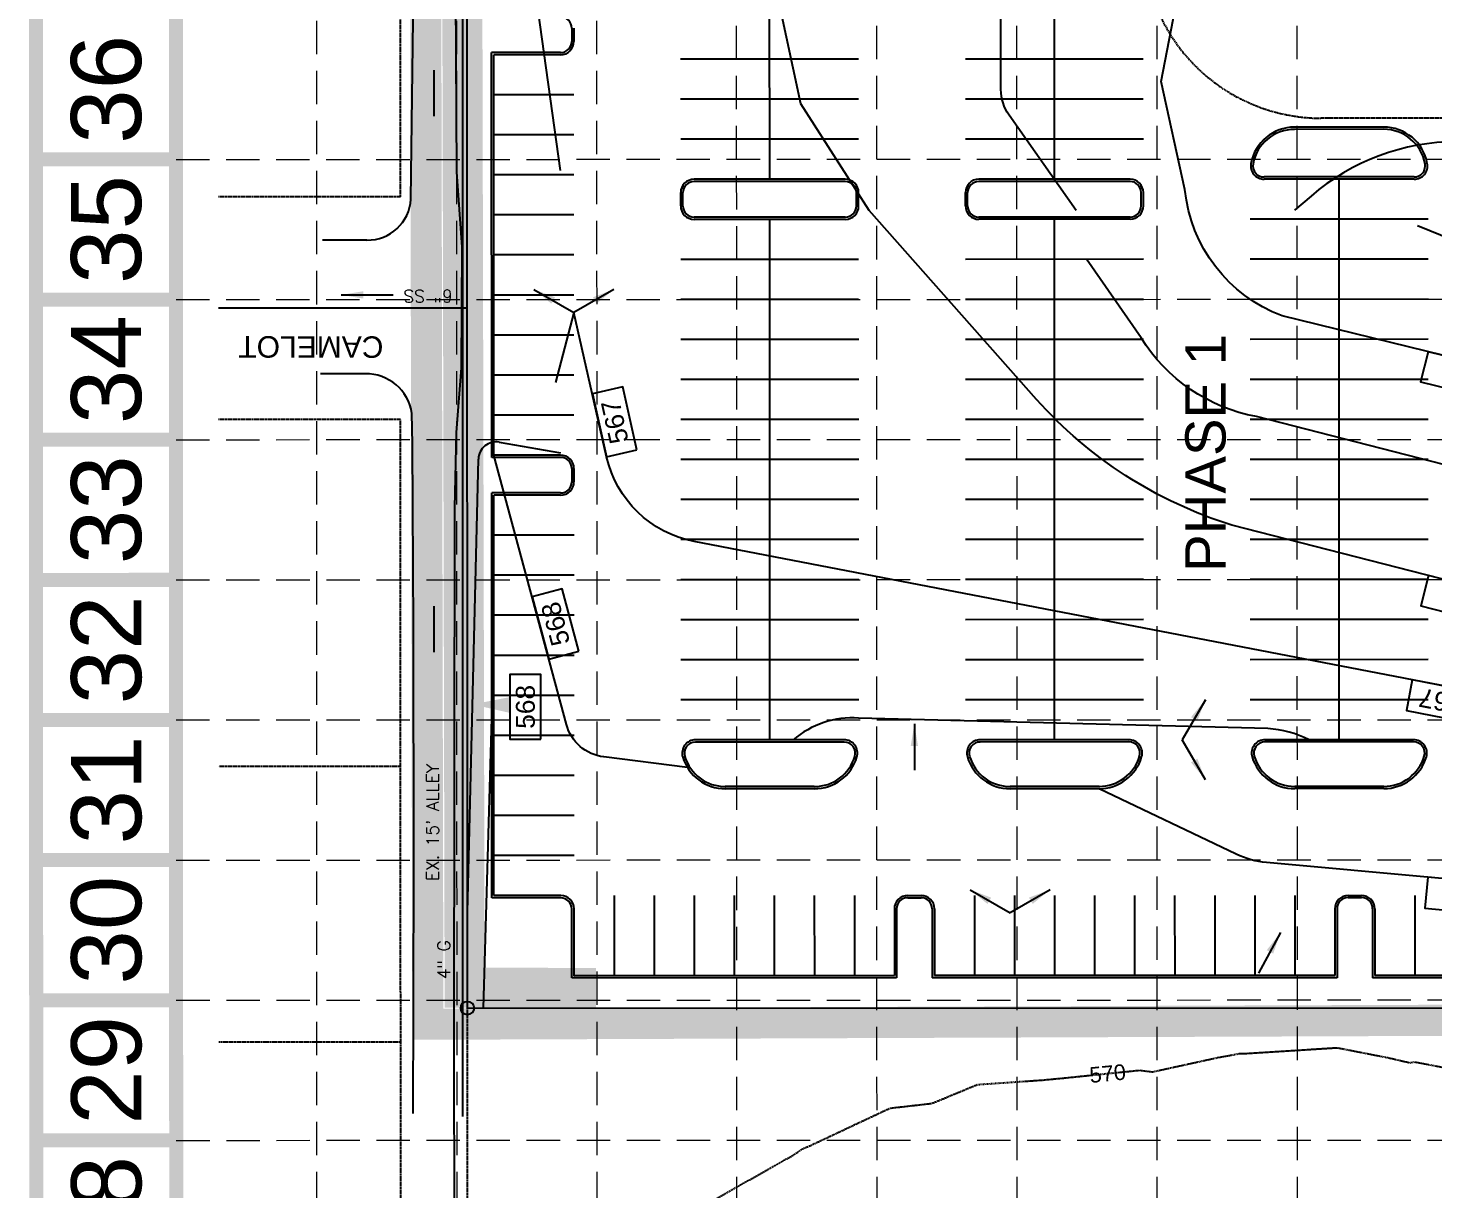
# Model space of a CAD drawing. Extents: x 4104 to 5368, y 3888 to 5908.
# Drawn here: x 4103.9 to 4419.7, y 4792.6 to 5053.6 of the extents above; entities that cross this region are included whole.
import ezdxf
from ezdxf.enums import TextEntityAlignment as Align

# ---------------------------------------------------------------- set-up
doc = ezdxf.new("R2010")
doc.units = 0
doc.header["$LTSCALE"] = 0.4
doc.header["$MEASUREMENT"] = 0
for name, pattern in [('DASHED', [0.75, 0.5, -0.25]), ('HIDDEN', [0.375, 0.25, -0.125]), ('MEDDASH', [1, 0.75, -0.25]), ('PHANTOM', [2.5, 1.25, -0.25, 0.25, -0.25, 0.25, -0.25])]:
    doc.linetypes.add(name, pattern=pattern)
for name, color, linetype in [('ADJOINERS', 7, 'PHANTOM'), ('BASE', 7, 'CONTINUOUS'), ('BOUNDARY', 1, 'CONTINUOUS'), ('EC', 35, 'DASHED'), ('ECURB', 5, 'CONTINUOUS'), ('EFNC2', 2, 'PIPEFENCE'), ('EGAS', 2, 'CONTINUOUS'), ('ESEW', 7, 'CONTINUOUS'), ('FIRELANE', 2, 'MEDDASH'), ('FLOW', 7, 'CONTINUOUS'), ('GRID', 254, 'HIDDEN'), ('LIMITS OF DISTURBANCE', 1, 'HIDDEN'), ('PC', 35, 'CONTINUOUS'), ('PCURB', 6, 'CONTINUOUS'), ('PHASE', 1, 'CONTINUOUS'), ('SILT FENCE', 200, 'CONTINUOUS'), ('STNAME', 1, 'CONTINUOUS'), ('STRIPE', 2, 'CONTINUOUS')]:
    doc.layers.add(name, color=color, linetype=linetype)
doc.styles.get("Standard").update_dxf_attribs({"font": 'ARIAL.TTF'})
doc.styles.add('TEXT100', font='simplex.shx', dxfattribs={"height": 1.76})
doc.styles.add('TEXT80', font='simplex.shx', dxfattribs={"height": 1.4})
doc.linetypes.add('PIPEFENCE', pattern='A,0.15,-0.0125,["///",Standard,S=0.03,R=0,X=0.0112,Y=-0.017],-0.13,0.025', length=0.3175)
doc.dimstyles.get("Standard").update_dxf_attribs({"dimtxt": 0.18, "dimasz": 0.18, "dimexe": 0.18, "dimexo": 0.0625, "dimgap": 0.09, "dimtad": 0, "dimtih": 1, "dimtoh": 1, "dimdec": 4, "dimzin": 0, "dimdsep": 46, "dimtxsty": 'Standard', "dimcen": 0.09, "dimadec": 0, "dimazin": 0, "dimtfac": 1, "dimtdec": 4, "dimtofl": 0, "dimtmove": 0, "dimatfit": 3, "dimfxl": 0, "dimtolj": 1, "dimtzin": 0, "dimarcsym": 0})

msp = doc.modelspace()

# ---------------------------------------------------------------- linework, layer by layer
at = {"layer": 'ADJOINERS', "color": 253}
for p, q in [((4187.6, 5015.63), (4187.44, 5723.64)), ((4187.6, 5015.63), (4146.73, 5015.62)), ((4187.6, 4965.63), (4146.74, 4965.62)), ((4187.86, 4308.63), (4187.6, 4965.63)), ((4187.61, 4887.63), (4146.76, 4887.62)), ((4202.67, 4783.29), (4202.65, 4833.24)), ((4187.63, 4825.63), (4146.77, 4825.62))]:
    msp.add_line(p, q, dxfattribs=at)
at = {"layer": 'BASE', "const_width": 3.15}
for points in [[(5365.93, 3890.34), (5365.48, 5906.33), (4105.48, 5906.05), (4105.93, 3890.05)], [(5334.43, 3921.76), (5334.05, 5874.92), (4136.97, 5874.61), (4137.37, 3921.89)]]:
    msp.add_lwpolyline(points, close=True, dxfattribs=at)
for points in [[(4137.18, 5024.06), (4105.68, 5024.05)], [(4137.18, 4992.56), (4105.68, 4992.55)], [(4137.19, 4961.06), (4105.69, 4961.05)], [(4137.2, 4929.56), (4105.7, 4929.55)], [(4137.2, 4898.06), (4105.7, 4898.05)], [(4137.21, 4866.56), (4105.71, 4866.55)], [(4137.22, 4835.06), (4105.72, 4835.05)], [(4137.22, 4803.56), (4105.72, 4803.55)]]:
    msp.add_lwpolyline(points, dxfattribs=at)
at = {"layer": 'BOUNDARY', "color": 7}
for p, q in [((4202.64, 4833.31), (4202.44, 5723.64)), ((4494.4, 4833.14), (4202.64, 4833.31))]:
    msp.add_line(p, q, dxfattribs=at)
msp.add_circle((4202.64, 4833.31), 1.5, dxfattribs=at)
at = {"layer": 'EC', "color": 35, "elevation": 570, "flags": 128}
msp.add_lwpolyline([(4240.99, 4759.49), (4240.74, 4760.44), (4240.29, 4762.13), (4241.59, 4774.45), (4249.95, 4782.53), (4258.3, 4790.3), (4275.83, 4800.2), (4277.96, 4801.66), (4279.62, 4802.34), (4297.62, 4810.8), (4307.09, 4811.88), (4317.28, 4816.11), (4331.95, 4817.12), (4336.94, 4817.6), (4353.8, 4819.33), (4356.6, 4818.96), (4371.21, 4822.15), (4376.26, 4823.09), (4377.16, 4823.06), (4395.92, 4824.25), (4398.14, 4824.39), (4409.61, 4822.15), (4414.46, 4821.02), (4415.58, 4821.2), (4431.3, 4818.18), (4435.23, 4817.42), (4447.83, 4815.03), (4454.89, 4814.1), (4464.75, 4812.27), (4474.55, 4811.04), (4481.9, 4809.74), (4494.21, 4807.56), (4498.63, 4806.78), (4513.87, 4804.09), (4515.35, 4803.83), (4521.76, 4802.34), (4531.35, 4800.13), (4533.53, 4799.55), (4546.77, 4795.87), (4553.19, 4794.06), (4561.84, 4791.23), (4572.85, 4787.99), (4576.47, 4786.17), (4583.91, 4782.53), (4589.1, 4779.09), (4592.51, 4776.62), (4598.95, 4769.2), (4608.04, 4762.71), (4610.12, 4760.64), (4612.17, 4759.1), (4620.31, 4751.11), (4631.83, 4746.22), (4633.77, 4744.86), (4636.24, 4742.9), (4645.03, 4736.39), (4651.49, 4731.55), (4656.37, 4728.01), (4666.57, 4723.09), (4669.47, 4721.4), (4671.15, 4721.04), (4672.88, 4721.03), (4673.64, 4721.12), (4690.91, 4719.41), (4693.61, 4718.79), (4700.62, 4717.19), (4700.44, 4710.9), (4700.28, 4705.35), (4700.78, 4703.28), (4698.33, 4691.05), (4693.29, 4683.47), (4692.51, 4682.25), (4690.81, 4678.92), (4680.27, 4663.66), (4671.15, 4648.27), (4668.91, 4645.35), (4668.8, 4643.85), (4669.46, 4642.95), (4669.84, 4642.53), (4670.17, 4642.18), (4683.65, 4624.04), (4687.08, 4620.29), (4690.81, 4615.88), (4696.75, 4607.15), (4698.73, 4604.23), (4703.04, 4598.38), (4704.57, 4597.02), (4710.47, 4590.14), (4713.99, 4585.31), (4715.24, 4584.42), (4723.03, 4577.26), (4727.44, 4573.3), (4731.74, 4569.3), (4735.08, 4565.48), (4736.71, 4563.63), (4755.52, 4543.04), (4763.87, 4533.44), (4770.38, 4526.94), (4771.31, 4526.04), (4772.2, 4524.99), (4779.13, 4514.93), (4780.54, 4512.99), (4786.04, 4505.18), (4789.51, 4500.45), (4795.71, 4494.78), (4803.72, 4486.78), (4806.02, 4484.23), (4808.77, 4481.21), (4814.96, 4474.78), (4816.38, 4473.22), (4823.47, 4466.14), (4824, 4465.56), (4828.01, 4461.15), (4843.33, 4446.63), (4843.78, 4445.75), (4844.14, 4444.8), (4845.07, 4442.7), (4843.21, 4426.58), (4843.42, 4425.94), (4845.04, 4421.05), (4845.85, 4405.9), (4846, 4404.56), (4844.8, 4397.49), (4845.59, 4388.16), (4845.76, 4386.32), (4845.96, 4384.17), (4845.13, 4374.65), (4845.3, 4367.77), (4845.4, 4366.51), (4845.54, 4364.68), (4847.37, 4347.22), (4847.4, 4346.68), (4847.43, 4346.03), (4845.4, 4335.14), (4845.46, 4333.65), (4845.16, 4324.2), (4845.22, 4322.51), (4845.56, 4312.64), (4848.82, 4310.21), (4849.14, 4309.98), (4858.34, 4303.13), (4862.73, 4302.79), (4862.75, 4302.79), (4862.77, 4302.79), (4873.29, 4302.13), (4881.95, 4301.58), (4887.31, 4301.16), (4893.78, 4300.66), (4904.52, 4299.85), (4905.08, 4299.8), (4908.5, 4299.54), (4917.6, 4298.7), (4930.58, 4297.87), (4931.89, 4297.75), (4932.43, 4297.7), (4937.21, 4297.83), (4946.39, 4296.86), (4950.56, 4296.42), (4957.9, 4295.89), (4966.19, 4294.98), (4982.17, 4293.47), (4985.71, 4293.36), (4988.52, 4293.07), (4991.71, 4293.31), (5005.37, 4291.33), (5006.4, 4291.18), (5009.61, 4288.66), (5010.74, 4287.27), (5016.05, 4278.22), (5023.11, 4267.45), (5023.83, 4266.25), (5025.03, 4264.44), (5032.06, 4254.73), (5036.22, 4247.64), (5039.41, 4242.33), (5044.69, 4230.59), (5045.44, 4228.59), (5045.79, 4227.83), (5051.36, 4214.75), (5054.5, 4208.02), (5058.14, 4201.77), (5064.35, 4189.97), (5064.9, 4188.77), (5065.19, 4188.21), (5071.26, 4175.37), (5075.04, 4168.4), (5077.91, 4162.26), (5084.01, 4153.45), (5085.86, 4150.46), (5087.1, 4148.59), (5092.18, 4137.02), (5096.19, 4128.78), (5098.13, 4123.2), (5102.68, 4108.97), (5102.92, 4108.22), (5103.67, 4105.88), (5108.8, 4089.84), (5109.38, 4087.28), (5109.99, 4070.52), (5109.89, 4069.35), (5110.26, 4056.18), (5110.61, 4054.26), (5110.79, 4049.54), (5111.23, 4037.7), (5111.01, 4034.37), (5110.48, 4029.73), (5110.11, 4026.55), (5109.99, 4023.35), (5108.48, 4009.92), (5109.45, 4005.38), (5108.12, 3990.11), (5105.74, 3988.44), (5104.12, 3988.35), (5103, 3984.95), (5102.19, 3984.93), (5100.72, 3984.89), (5091.92, 3984.6), (5089.66, 3984.54), (5086.96, 3984.47), (5085.33, 3984.43), (5081.13, 3984.32), (5079.66, 3984.28), (5078.32, 3984.25), (5073.72, 3984.13), (5072.63, 3984.1), (5069.46, 3983.97), (5065.22, 3983.86), (5063.04, 3983.8), (5058.91, 3983.62), (5056.29, 3983.55), (5054.26, 3983.46), (5051.45, 3983.38), (5047.13, 3983.18), (5045.82, 3983.15), (5043.87, 3983.09), (5039.06, 3982.86), (5036.48, 3982.74), (5034.56, 3982.69), (5031.5, 3982.54), (5030.72, 3982.5), (5029.34, 3982.43), (5026.98, 3982.31), (5025.28, 3982.23), (5024.79, 3982.21), (5017.8, 3981.89), (5016.82, 3981.84), (5010.76, 3981.57), (5008.31, 3980.85), (5004.63, 3979.75), (4995.56, 3977.19), (5001.02, 3975.75), (5011.67, 3972.49)], dxfattribs=at)
at = {"layer": 'ECURB', "color": 7}
for p, q in [((4199.74, 5094.44), (4200.19, 5021.29)), ((4200.19, 5021.29), (4201.43, 5004.34)), ((4180.06, 5005.91), (4170.06, 5005.91)), ((4201.43, 5004.34), (4201.26, 4977.24)), ((4201.26, 4977.24), (4200.09, 4962.65)), ((4179.66, 4975.85), (4169.66, 4975.84)), ((4200.09, 4962.65), (4199.78, 4945.74)), ((4199.78, 4945.74), (4199.67, 4887.7)), ((4199.67, 4887.7), (4199.6, 4824.22)), ((4199.6, 4824.22), (4199.66, 4775.63))]:
    msp.add_line(p, q, dxfattribs=at)
for points in [[(4180.06, 5005.91), (4180.06, 5005.91, 0.397194), (4189.97, 5015.13), (4189.97, 5015.13), (4190.61, 5066.97), (4190.47, 5132.02), (4190.45, 5158.8), (4190.4, 5194.23), (4190.41, 5238.69)], [(4190.48, 4809.62), (4190.52, 4833.45), (4190.59, 4866.82), (4190.5, 4918.76), (4190.34, 4960.11), (4190.18, 4966.98), (4190.18, 4966.98, 0.380757), (4179.66, 4975.85), (4179.66, 4975.85)]]:
    msp.add_lwpolyline(points, format="xyb", dxfattribs=at)
at = {"layer": 'EGAS', "color": 254}
msp.add_line((4201.65, 4808.92), (4201.44, 5723.64), dxfattribs=at)
at = {"layer": 'ESEW', "color": 7}
msp.add_line((4202.6, 4990.63), (4146.73, 4990.62), dxfattribs=at)
at = {"layer": 'FIRELANE', "color": 7}
msp.add_line((4567.6, 5033.36), (4394.6, 5033.32), dxfattribs=at)
msp.add_arc((4394.59, 5073.32), 40, 180.0128, 270.0128, dxfattribs=at)
at = {"layer": 'GRID', "color": 252, "linetype": 'HIDDEN', "lineweight": 0, "ltscale": 75}
for p, q in [((4169.02, 3922.73), (4168.59, 5875.73)), ((4200.52, 3922.73), (4200.09, 5875.73)), ((4232.02, 3922.74), (4231.59, 5875.74)), ((4263.42, 3921.59), (4262.99, 5874.59)), ((4294.92, 3921.6), (4294.49, 5874.6)), ((4326.42, 3921.6), (4325.99, 5874.6)), ((4357.92, 3921.61), (4357.49, 5874.61)), ((4389.42, 3921.62), (4388.99, 5874.62)), ((4137.18, 5024.06), (5239.81, 5024.31)), ((4137.18, 4992.56), (5239.82, 4992.81)), ((4137.19, 4961.06), (5239.83, 4961.31)), ((4137.2, 4929.56), (5239.84, 4929.81)), ((4137.2, 4898.06), (5239.84, 4898.31)), ((4137.21, 4866.56), (5239.85, 4866.81)), ((4137.22, 4835.06), (5239.86, 4835.31)), ((4137.22, 4803.56), (5239.86, 4803.81))]:
    msp.add_line(p, q, dxfattribs=at)
at = {"layer": 'LIMITS OF DISTURBANCE', "color": 1, "linetype": 'DASHED', "ltscale": 150, "const_width": 7}
msp.add_lwpolyline([(4486.63, 4292.33), (4486.27, 4138.12), (4510.85, 4138.36), (4858.8, 4142.92), (4857.19, 4267.32), (4935.33, 4267.17), (4935.33, 4298.98), (4845.33, 4299.77), (4844.96, 4402.62), (4856.59, 4415.29), (4642.8, 4631.28), (4977.39, 4972.12), (4461.46, 5478.06), (4408.44, 5453.39), (4400.98, 5414.29), (4393.81, 5382.15), (4357.89, 5343.95), (4308.39, 5343.98), (4249.06, 5285.71), (4333.89, 5203.27), (4193, 5203.18), (4193.76, 4829.67), (4475.02, 4830.75)], dxfattribs=at)
at = {"layer": 'PC', "color": 35}
for p, q in [((4223.6, 5021.58), (4208.57, 5129.58)), ((4209.8, 4960.51), (4223.61, 4958.08)), ((4202.66, 4854.82), (4205.11, 4956.66)), ((4206.27, 4833.31), (4208.13, 4898.44)), ((4382.59, 4896.11), (4290.58, 4898.5))]:
    msp.add_line(p, q, dxfattribs=at)
for points in [[(4588.61, 4985.64), (4573.3, 4976.3, -0.078263), (4567.55, 4973.92), (4513.56, 4960.97, -0.119621), (4499.41, 4961), (4385.77, 4988.9, -0.28655), (4363.95, 5017.3), (4358.59, 5041.61), (4382.57, 5165.55), (4400.58, 5111.62)], [(4683.58, 5127.11), (4681.43, 5092.43, -0.132853), (4678.09, 5082.54), (4660.52, 5056.31), (4618.82, 5027.87, -0.230946), (4601.46, 5025.34), (4570.83, 5035.13), (4547.66, 5045.93, 0.214156), (4539.47, 5046.04), (4516.78, 5036.24, -0.102237), (4477.15, 5028.04), (4425.03, 5028.03, 0.180236), (4392.32, 5015.83), (4388.6, 5012.62)], [(4339.46, 5012.61), (4324.41, 5034.01, -0.154302), (4322.59, 5039.76), (4322.59, 5073.22, -0.164329), (4324.63, 5079.29), (4349.58, 5112.01)], [(4588.62, 4934.64), (4573.46, 4925.21, -0.079631), (4567.63, 4922.76), (4527.7, 4913.04, -0.123816), (4486.24, 4913.22), (4374.51, 4941.85, -0.136231), (4330.58, 4970.13), (4292.98, 5012.59)], [(4588.61, 4959.7), (4573.13, 4950.8, -0.070017), (4567.96, 4948.72), (4521.71, 4937.31, -0.123816), (4492.44, 4937.44), (4380.01, 4966.25, -0.210209), (4354.08, 4983.95), (4341.81, 5001.61)], [(4465.64, 4893.63), (4459.79, 4898.43), (4253.59, 4938.19, -0.297809), (4233.94, 4957.23), (4226.6, 4989.66), (4222.45, 4973.95)], [(4252.09, 4887.38), (4233.31, 4889.74, -0.304745), (4224.9, 4897.06), (4208.61, 4957.58)], [(4496.63, 4855.64), (4382.29, 4866.01, -0.088988), (4375.48, 4867.88), (4344.63, 4882.61)]]:
    msp.add_lwpolyline(points, format="xyb", dxfattribs=at)
for points in [[(4292.98, 5012.59), (4277.59, 5036.59), (4259.58, 5120.59)], [(4570.6, 4995.66), (4506.18, 4985.21), (4442.8, 4998.37), (4416.22, 5009.1)]]:
    msp.add_lwpolyline(points, dxfattribs=at)
for points in [[(4432.67, 4977.38), (4418.59, 4980.84), (4416.92, 4974.04), (4431, 4970.59)], [(4240.77, 4958.77), (4237.57, 4972.91), (4230.74, 4971.37), (4233.94, 4957.23)], [(4432.73, 4926.93), (4418.68, 4930.53), (4416.95, 4923.75), (4430.99, 4920.15)], [(4227.71, 4913.56), (4223.94, 4927.56), (4217.18, 4925.75), (4220.95, 4911.74)], [(4219.18, 4893.75), (4219.17, 4908.25), (4212.17, 4908.25), (4212.18, 4893.75)], [(4429.29, 4904.31), (4415.05, 4907.06), (4413.73, 4900.18), (4427.97, 4897.44)], [(4432.95, 4861.41), (4418.51, 4862.72), (4417.88, 4855.75), (4432.32, 4854.44)]]:
    msp.add_lwpolyline(points, close=True, dxfattribs=at)
for centre, radius, start, end in [((4209.11, 4956.57), 4, 80.0306, 178.626), ((4289.27, 4877.95), 20.59, 86.3369, 130.5778), ((4381.02, 4871.78), 24.38, 63.5864, 86.3294)]:
    msp.add_arc(centre, radius, start, end, dxfattribs=at)
msp.add_solid([(4212.18, 4903.19), (4203.78, 4901.56), (4212.18, 4903.19), (4212.18, 4899.65)], dxfattribs=at)
at = {"layer": 'PCURB', "color": 7}
for p, q in [((4226.09, 5053.58), (4226.09, 5050.58)), ((4226.59, 5053.58), (4226.59, 5050.58)), ((4208.11, 4957.08), (4208.09, 5048.08)), ((4223.59, 5048.08), (4208.09, 5048.08)), ((4208.61, 4957.58), (4208.59, 5047.58)), ((4223.59, 5047.58), (4208.59, 5047.58)), ((4408.6, 5031.33), (4388.6, 5031.32)), ((4408.6, 5030.83), (4388.6, 5030.82)), ((4287.6, 5019.59), (4253.6, 5019.59)), ((4287.6, 5019.09), (4253.6, 5019.09)), ((4351.6, 5019.61), (4317.6, 5019.6)), ((4351.6, 5019.11), (4317.6, 5019.1)), ((4415.48, 5020.12), (4381.72, 5020.11)), ((4415.48, 5019.62), (4381.72, 5019.61)), ((4250.6, 5013.59), (4250.6, 5016.59)), ((4251.1, 5013.59), (4251.1, 5016.59)), ((4290.1, 5013.59), (4290.1, 5016.59)), ((4290.6, 5013.59), (4290.6, 5016.59)), ((4314.6, 5013.6), (4314.6, 5016.6)), ((4315.1, 5013.6), (4315.1, 5016.6)), ((4354.1, 5013.61), (4354.1, 5016.61)), ((4354.6, 5013.61), (4354.6, 5016.61)), ((4287.6, 5011.09), (4253.6, 5011.09)), ((4287.6, 5010.59), (4253.6, 5010.59)), ((4351.6, 5011.11), (4317.6, 5011.1)), ((4351.6, 5010.61), (4317.6, 5010.6)), ((4223.61, 4957.08), (4208.11, 4957.08)), ((4223.61, 4957.58), (4208.61, 4957.58)), ((4226.11, 4954.58), (4226.11, 4951.58)), ((4226.61, 4954.58), (4226.61, 4951.58)), ((4208.13, 4858.08), (4208.11, 4949.08)), ((4223.61, 4949.08), (4208.11, 4949.08)), ((4208.63, 4858.58), (4208.61, 4948.58)), ((4223.61, 4948.58), (4208.61, 4948.58)), ((4287.33, 4893.59), (4253.92, 4893.59)), ((4287.33, 4893.09), (4253.92, 4893.09)), ((4351.33, 4893.61), (4317.92, 4893.6)), ((4351.33, 4893.11), (4317.92, 4893.1)), ((4415.33, 4893.62), (4381.92, 4893.61)), ((4415.33, 4893.12), (4381.92, 4893.11)), ((4280.63, 4883.09), (4260.63, 4883.09)), ((4280.63, 4882.59), (4260.63, 4882.59)), ((4344.63, 4883.11), (4324.63, 4883.1)), ((4344.63, 4882.61), (4324.63, 4882.6)), ((4408.63, 4883.12), (4388.63, 4883.12)), ((4408.63, 4882.62), (4388.63, 4882.62)), ((4223.63, 4858.08), (4208.13, 4858.08)), ((4223.63, 4858.58), (4208.63, 4858.58)), ((4301.63, 4858.6), (4304.63, 4858.6)), ((4301.63, 4858.1), (4304.63, 4858.1)), ((4400.63, 4858.62), (4403.63, 4858.62)), ((4400.63, 4858.12), (4403.63, 4858.12)), ((4226.14, 4840.08), (4226.13, 4855.58)), ((4226.64, 4840.58), (4226.63, 4855.58)), ((4298.63, 4855.6), (4298.64, 4840.6)), ((4299.13, 4855.6), (4299.14, 4840.1)), ((4307.13, 4855.6), (4307.14, 4840.1)), ((4307.63, 4855.6), (4307.64, 4840.6)), ((4397.63, 4855.62), (4397.64, 4840.62)), ((4398.13, 4855.62), (4398.14, 4840.12)), ((4406.13, 4855.62), (4406.14, 4840.12)), ((4406.63, 4855.62), (4406.64, 4840.62)), ((4299.14, 4840.1), (4226.14, 4840.08)), ((4298.64, 4840.6), (4226.64, 4840.58)), ((4398.14, 4840.12), (4307.14, 4840.1)), ((4397.64, 4840.62), (4307.64, 4840.6)), ((4497.14, 4840.14), (4406.14, 4840.12)), ((4496.64, 4840.64), (4406.64, 4840.62))]:
    msp.add_line(p, q, dxfattribs=at)
for centre, radius, start, end in [((4223.59, 5053.58), 2.5, 0.0128, 90.0128), ((4223.59, 5050.58), 3, 270.0128, 0.0128), ((4223.59, 5050.58), 2.5, 270.0128, 0.0128), ((4388.6, 5021.32), 10, 90.0128, 169.3621), ((4388.6, 5021.32), 9.5, 90.0128, 169.3621), ((4408.6, 5021.33), 10, 10.6634, 90.0128), ((4408.6, 5021.33), 9.5, 10.6634, 90.0128), ((4381.72, 5022.61), 3, 169.3621, 270.0128), ((4381.72, 5022.61), 2.5, 169.3621, 270.0128), ((4415.48, 5022.62), 3, 270.0128, 10.6634), ((4415.48, 5022.62), 2.5, 270.0128, 10.6634), ((4253.6, 5016.59), 3, 90.0128, 180.0128), ((4253.6, 5016.59), 2.5, 90.0128, 180.0128), ((4287.6, 5016.59), 3, 0.0128, 90.0128), ((4287.6, 5016.59), 2.5, 0.0128, 90.0128), ((4317.6, 5016.6), 3, 90.0128, 180.0128), ((4317.6, 5016.6), 2.5, 90.0128, 180.0128), ((4351.6, 5016.61), 3, 0.0128, 90.0128), ((4351.6, 5016.61), 2.5, 0.0128, 90.0128), ((4253.6, 5013.59), 3, 180.0128, 270.0128), ((4253.6, 5013.59), 2.5, 180.0128, 270.0128), ((4287.6, 5013.59), 3, 270.0128, 0.0128), ((4287.6, 5013.59), 2.5, 270.0128, 0.0128), ((4317.6, 5013.6), 3, 180.0128, 270.0128), ((4317.6, 5013.6), 2.5, 180.0128, 270.0128), ((4351.6, 5013.61), 3, 270.0128, 0.0128), ((4351.6, 5013.61), 2.5, 270.0128, 0.0128), ((4223.61, 4954.58), 3, 0.0128, 90.0128), ((4223.61, 4954.58), 2.5, 0.0128, 90.0128), ((4223.61, 4951.58), 3, 270.0128, 0.0128), ((4223.61, 4951.58), 2.5, 270.0128, 0.0128), ((4253.92, 4890.59), 3, 90.0128, 196.6143), ((4253.92, 4890.59), 2.5, 90.0128, 196.6143), ((4287.34, 4890.59), 3, 343.4112, 90.0128), ((4287.34, 4890.59), 2.5, 343.4112, 90.0128), ((4317.92, 4890.6), 3, 90.0128, 196.6143), ((4317.92, 4890.6), 2.5, 90.0128, 196.6143), ((4351.34, 4890.61), 3, 343.4112, 90.0128), ((4351.34, 4890.61), 2.5, 343.4112, 90.0128), ((4381.92, 4890.61), 3, 90.0128, 196.6143), ((4381.92, 4890.61), 2.5, 90.0128, 196.6143), ((4415.34, 4890.62), 3, 343.4112, 90.0128), ((4415.34, 4890.62), 2.5, 343.4112, 90.0128), ((4260.63, 4892.59), 10, 196.6143, 270.0128), ((4260.63, 4892.59), 9.5, 196.6143, 270.0128), ((4280.63, 4892.59), 9.5, 270.0128, 343.4112), ((4280.63, 4892.59), 10, 270.0128, 343.4112), ((4324.63, 4892.6), 10, 196.6143, 270.0128), ((4324.63, 4892.6), 9.5, 196.6143, 270.0128), ((4344.63, 4892.61), 9.5, 270.0128, 343.4112), ((4344.63, 4892.61), 10, 270.0128, 343.4112), ((4388.63, 4892.62), 10, 196.6143, 270.0128), ((4388.63, 4892.62), 9.5, 196.6143, 270.0128), ((4408.63, 4892.62), 9.5, 270.0128, 343.4112), ((4408.63, 4892.62), 10, 270.0128, 343.4112), ((4223.63, 4855.58), 3, 0.0128, 90.0128), ((4223.63, 4855.58), 2.5, 0.0128, 90.0128), ((4301.63, 4855.6), 3, 90.0128, 180.0128), ((4301.63, 4855.6), 2.5, 90.0128, 180.0128), ((4304.63, 4855.6), 3, 0.0128, 90.0128), ((4304.63, 4855.6), 2.5, 0.0128, 90.0128), ((4400.63, 4855.62), 3, 90.0128, 180.0128), ((4400.63, 4855.62), 2.5, 90.0128, 180.0128), ((4403.63, 4855.62), 3, 0.0128, 90.0128), ((4403.63, 4855.62), 2.5, 0.0128, 90.0128)]:
    msp.add_arc(centre, radius, start, end, dxfattribs=at)
at = {"layer": 'SILT FENCE', "color": 200, "linetype": 'Continuous', "const_width": 9}
msp.add_lwpolyline([(4257.7, 5195.23), (4201.21, 5195), (4202.03, 4837.88), (4231.56, 4837.82)], dxfattribs=at)
at = {"layer": 'STRIPE', "color": 252}
for p, q in [((4270.6, 5019.59), (4270.57, 5127.59)), ((4334.6, 5019.6), (4334.57, 5127.6)), ((4290.59, 5046.59), (4250.59, 5046.59)), ((4354.59, 5046.61), (4314.59, 5046.6)), ((4226.59, 5038.58), (4208.59, 5038.58)), ((4290.59, 5037.59), (4250.59, 5037.59)), ((4354.59, 5037.61), (4314.59, 5037.6)), ((4226.6, 5029.58), (4208.6, 5029.58)), ((4290.6, 5028.59), (4250.6, 5028.59)), ((4354.6, 5028.61), (4314.6, 5028.6)), ((4226.6, 5020.58), (4208.6, 5020.58)), ((4398.63, 4893.62), (4398.6, 5019.62)), ((4226.6, 5011.58), (4208.6, 5011.58)), ((4270.63, 4893.59), (4270.6, 5010.59)), ((4334.63, 4893.6), (4334.6, 5010.6)), ((4418.6, 5010.62), (4378.6, 5010.61)), ((4226.6, 5002.58), (4208.6, 5002.58)), ((4290.6, 5001.59), (4250.6, 5001.59)), ((4354.6, 5001.61), (4314.6, 5001.6)), ((4418.6, 5001.62), (4378.6, 5001.61)), ((4226.6, 4993.58), (4208.6, 4993.58)), ((4290.6, 4992.59), (4250.6, 4992.59)), ((4354.6, 4992.61), (4314.6, 4992.6)), ((4418.6, 4992.62), (4378.6, 4992.61)), ((4226.61, 4984.58), (4208.61, 4984.58)), ((4290.61, 4983.59), (4250.61, 4983.59)), ((4354.61, 4983.61), (4314.61, 4983.6)), ((4418.61, 4983.62), (4378.61, 4983.61)), ((4226.61, 4975.58), (4208.61, 4975.58)), ((4290.61, 4974.59), (4250.61, 4974.59)), ((4354.61, 4974.61), (4314.61, 4974.6)), ((4418.61, 4974.62), (4378.61, 4974.61)), ((4226.61, 4966.58), (4208.61, 4966.58)), ((4290.61, 4965.59), (4250.61, 4965.59)), ((4354.61, 4965.61), (4314.61, 4965.6)), ((4418.61, 4965.62), (4378.61, 4965.61)), ((4290.61, 4956.59), (4250.61, 4956.59)), ((4354.61, 4956.61), (4314.61, 4956.6)), ((4418.61, 4956.62), (4378.61, 4956.61)), ((4290.61, 4947.59), (4250.61, 4947.59)), ((4354.61, 4947.61), (4314.61, 4947.6)), ((4418.61, 4947.62), (4378.61, 4947.61)), ((4226.62, 4939.58), (4208.62, 4939.58)), ((4290.62, 4938.59), (4250.62, 4938.59)), ((4354.62, 4938.61), (4314.62, 4938.6)), ((4418.62, 4938.62), (4378.62, 4938.61)), ((4226.62, 4930.58), (4208.62, 4930.58)), ((4290.62, 4929.59), (4250.62, 4929.59)), ((4354.62, 4929.61), (4314.62, 4929.6)), ((4418.62, 4929.62), (4378.62, 4929.61)), ((4226.62, 4921.58), (4208.62, 4921.58)), ((4290.62, 4920.59), (4250.62, 4920.59)), ((4354.62, 4920.61), (4314.62, 4920.6)), ((4418.62, 4920.62), (4378.62, 4920.61)), ((4226.62, 4912.58), (4208.62, 4912.58)), ((4290.62, 4911.59), (4250.62, 4911.59)), ((4354.62, 4911.61), (4314.62, 4911.6)), ((4418.62, 4911.62), (4378.62, 4911.61)), ((4226.62, 4903.58), (4208.62, 4903.58)), ((4290.62, 4902.59), (4250.62, 4902.59)), ((4354.62, 4902.61), (4314.62, 4902.6)), ((4418.62, 4902.62), (4378.62, 4902.61)), ((4226.63, 4894.58), (4208.63, 4894.58)), ((4226.63, 4885.58), (4208.63, 4885.58)), ((4226.63, 4876.58), (4208.63, 4876.58)), ((4226.63, 4867.58), (4208.63, 4867.58)), ((4235.63, 4858.58), (4235.64, 4840.58)), ((4244.63, 4858.58), (4244.64, 4840.58)), ((4253.63, 4858.59), (4253.64, 4840.59)), ((4262.63, 4858.59), (4262.64, 4840.59)), ((4271.63, 4858.59), (4271.64, 4840.59)), ((4280.63, 4858.59), (4280.64, 4840.59)), ((4289.63, 4858.59), (4289.64, 4840.59)), ((4316.63, 4858.6), (4316.64, 4840.6)), ((4325.63, 4858.6), (4325.64, 4840.6)), ((4334.63, 4858.6), (4334.64, 4840.6)), ((4343.63, 4858.61), (4343.64, 4840.61)), ((4352.63, 4858.61), (4352.64, 4840.61)), ((4361.63, 4858.61), (4361.64, 4840.61)), ((4370.63, 4858.61), (4370.64, 4840.61)), ((4379.63, 4858.61), (4379.64, 4840.61)), ((4388.63, 4858.62), (4388.64, 4840.62)), ((4415.63, 4858.62), (4415.64, 4840.62))]:
    msp.add_line(p, q, dxfattribs=at)

# ---------------------------------------------------------------- texts
at = {"layer": 'BASE'}
for s, p in [('36', (4121.42, 5039.81)), ('35', (4121.43, 5008.31)), ('34', (4121.44, 4976.81)), ('33', (4121.44, 4945.31)), ('32', (4121.45, 4913.81)), ('31', (4121.46, 4882.31)), ('30', (4121.46, 4850.81)), ('29', (4121.47, 4819.31)), ('28', (4121.48, 4787.81))]:
    msp.add_text(s, height=15.75, rotation=90.0128, dxfattribs=at).set_placement(p, align=Align.MIDDLE_CENTER)
at = {"layer": 'EC', "color": 35}
msp.add_text('570', height=3.52, rotation=5.5548, dxfattribs=at).set_placement((4346.57, 4818.6, 570), align=Align.MIDDLE_CENTER)
at = {"layer": 'EFNC2', "color": 252, "style": 'TEXT80'}
msp.add_text("EX. 15' ALLEY", height=2.8, rotation=90.0128, dxfattribs=at).set_placement((4196.23, 4861.86))
at = {"layer": 'EGAS', "color": 254, "style": 'TEXT80'}
msp.add_text('4" G', height=2.8, rotation=90.0001, dxfattribs=at).set_placement((4198.76, 4839.79))
at = {"layer": 'ESEW', "color": 7, "style": 'TEXT80'}
msp.add_text('6" SS', height=2.8, rotation=180.0001, dxfattribs=at).set_placement((4199.36, 4994.74))
at = {"layer": 'PC', "color": 35}
for s, rotation, p in [('567', 102.748, (4235.76, 4965.07)), ('568', 105.0618, (4222.44, 4919.65)), ('568', 90.0128, (4215.68, 4901)), ('567', 169.0841, (4421.51, 4902.25))]:
    msp.add_text(s, height=4.24, rotation=rotation, dxfattribs=at).set_placement(p, align=Align.MIDDLE_CENTER)
at = {"layer": 'PHASE', "color": 7}
msp.add_text('PHASE 1', height=9.06, rotation=90.0128, dxfattribs=at).set_placement((4373.09, 4931.36))
at = {"layer": 'STNAME', "color": 7}
msp.add_text('CAMELOT', height=4.832, rotation=179.9159, dxfattribs=at).set_placement((4167.47, 4984.32), align=Align.CENTER)

# ---------------------------------------------------------------- leaders
at = {"layer": 'ESEW', "color": 7}
msp.add_leader([(4174.28, 4993.61), (4185.95, 4993.61)], dimstyle='Standard', override={"dimtxt": 0.4, "dimasz": 5, "dimexe": 0.05, "dimgap": 1.2, "dimtad": 1, "dimtih": 0, "dimtoh": 0, "dimdec": 1, "dimpost": "'", "dimtxsty": 'TEXT100', "dimcen": 0, "dimse1": 1}, dxfattribs=at)
at = {"layer": 'FLOW'}
for points in [[(4195.11, 5044.14), (4195.11, 5033.75)], [(4217.61, 4994.85), (4226.6, 4989.66)], [(4235.6, 4994.85), (4226.6, 4989.66)], [(4195.13, 4923.65), (4195.13, 4913.27)], [(4368.53, 4902.61), (4363.33, 4893.61)], [(4303.12, 4897.17), (4303.12, 4886.78)], [(4368.53, 4884.61), (4363.33, 4893.61)], [(4315.64, 4859.91), (4324.63, 4854.72)], [(4333.63, 4859.91), (4324.63, 4854.72)], [(4385.44, 4850.31), (4380.48, 4841.18)]]:
    msp.add_leader(points, dimstyle='Standard', override={"dimasz": 5, "dimgap": 0.6, "dimtad": 1, "dimtih": 0, "dimtoh": 0, "dimdec": 1, "dimpost": "'", "dimtxsty": 'TEXT100', "dimcen": 0}, dxfattribs=at)

doc.saveas('drawing.dxf')
